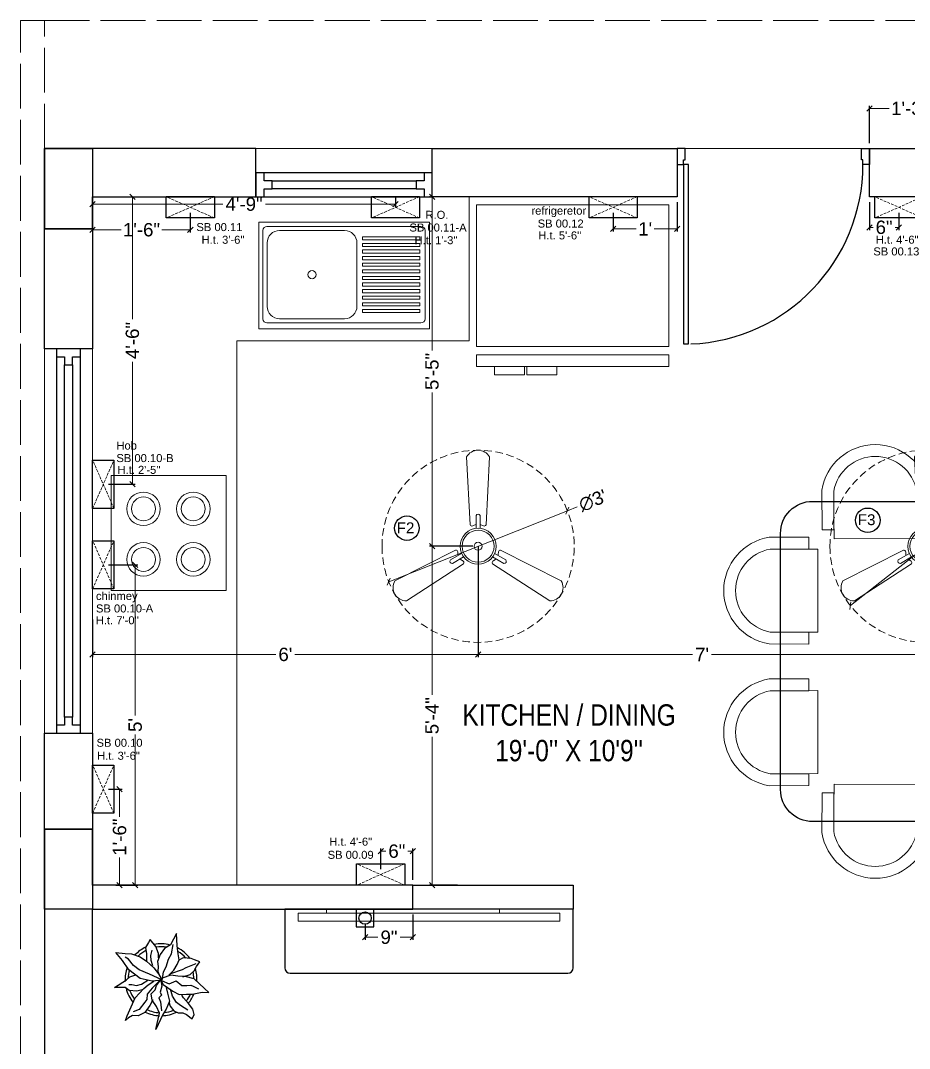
# Model space of a CAD drawing. Header units: millimetres. Extents: x 56222 to 3066687, y -650199 to -121287.
# Drawn here: x 147511.2 to 147677.7, y -179709.7 to -179517.1 of the extents above; entities that cross this region are included whole.
import ezdxf

# ---------------------------------------------------------------- set-up
doc = ezdxf.new("R2010")
doc.units = ezdxf.units.MM
doc.header["$MEASUREMENT"] = 0
doc.header["$PDMODE"] = 35
for name, pattern in [('ACAD_ISO02W100', [15, 12, -3]), ('DASHED', [0.75, 0.5, -0.25]), ('DASHED2', [0.375, 0.25, -0.125])]:
    doc.linetypes.add(name, pattern=pattern)
doc.layers.get('Defpoints').update_dxf_attribs({"color": 220})
for name, color, linetype in [('AR DOOR', 40, 'Continuous'), ('AR ELE-5', 134, 'Continuous'), ('str coll', 6, 'Continuous')]:
    doc.layers.add(name, color=color, linetype=linetype)
for name, color, linetype, lineweight in [('CENTERLINE ( COLUMN ) ~ DIM', 7, 'Continuous', 9), ('COLUMN', 1, 'Continuous', 30), ('dim05', 1, 'Continuous', 13), ('el', 7, 'Continuous', 20), ('ELEC-wires', 1, 'DASHED2', 13), ('Electrical', 84, 'Continuous', 30), ('FIRST FLOOR ( TEXT )', 7, 'Continuous', 9), ('FURNITURE', 32, 'Continuous', 9), ('GROUND FLOOR', 7, 'Continuous', 9), ('GROUND FLOOR  ( PLINE )', 251, 'Continuous', 30), ('wall', 7, 'Continuous', 30), ('XX~SLAB ( BEAM )~ ( DIM )', 7, 'Continuous', 9)]:
    doc.layers.add(name, color=color, linetype=linetype, lineweight=lineweight)
doc.layers.add('XX~SLAB ( PLINE )', color=251, linetype='Continuous', plot=False)
doc.styles.add('Arial', font='arial.ttf')
doc.styles.add('KATHA', font='swissc.ttf')
doc.styles.get("Standard").update_dxf_attribs({"font": 'arial.ttf', "height": 6})
doc.dimstyles.new('ISO-25', dxfattribs={"dimtxt": 2.5, "dimasz": 1, "dimexe": 0.5, "dimexo": 1, "dimtad": 0, "dimdec": 1, "dimlunit": 4, "dimtxsty": 'Standard', "dimblk": 'OBLIQUE', "dimcen": 2.5, "dimclrd": 1, "dimclre": 1, "dimclrt": 5, "dimadec": 0, "dimazin": 0, "dimtfac": 1, "dimtdec": 1, "dimtmove": 0, "dimatfit": 3, "dimfxl": 1, "dimlwd": -1, "dimarcsym": 0})

# ---------------------------------------------------------------- blocks, each defined once
blk = doc.blocks.new('sf sfs')
at = {"layer": 'FURNITURE'}
blk.add_line((3348685.97, -514612.12), (3348664.42, -514612.12), dxfattribs=at)
blk.add_lwpolyline([(3348664.42, -514612.12), (3348664.42, -514590.57), (3348685.97, -514590.57), (3348685.97, -514612.12)], dxfattribs=at)
for centre, radius in [((3348670.49, -514596.83), 3.14), ((3348679.82, -514596.83), 3.14), ((3348670.49, -514596.83), 2.24), ((3348679.82, -514596.83), 2.24), ((3348670.49, -514606.3), 3.14), ((3348679.82, -514606.3), 3.14), ((3348670.49, -514606.3), 2.24), ((3348679.82, -514606.3), 2.24)]:
    blk.add_circle(centre, radius, dxfattribs=at)
blk = doc.blocks.new('*U470')
for points in [[(-40, 0), (0, 0), (0, 30), (10, 30), (10, 100), (-40, 100)], [(1160, 0), (1120, 0), (1120, 30), (1110, 30), (1110, 100), (1160, 100)], [(0, 0), (0, -1120), (30, -1120), (30, 0)]]:
    blk.add_lwpolyline(points, close=True)
at = {"layer": 'AR ELE-5', "linetype": 'ByBlock', "ltscale": 15}
blk.add_arc((-1.6, 0.7), 1121.6, 272.37301, 359.96526, dxfattribs=at)
blk = doc.blocks.new('ARPLS010')
at = {"linetype": 'ByBlock'}
for p, q in [((0.121, 0.605), (-0.013, 0.459)), ((0.179, 0.666), (0.121, 0.605)), ((0.174, 0.573), (0.179, 0.666)), ((0.2, 0.432), (0.174, 0.573)), ((-0.278, 0.467), (-0.295, 0.42)), ((-0.248, 0.54), (-0.278, 0.467)), ((-0.182, 0.493), (-0.248, 0.54)), ((-0.222, 0.484), (-0.164, 0.347)), ((-0.125, 0.459), (-0.182, 0.493)), ((-0.072, 0.404), (-0.125, 0.459)), ((-0.013, 0.459), (-0.044, 0.336)), ((0.077, 0.412), (0.091, 0.447)), ((0.091, 0.447), (0.125, 0.522)), ((0.203, 0.352), (0.2, 0.432)), ((0.409, 0.44), (0.33, 0.38)), ((0.484, 0.459), (0.409, 0.44)), ((0.542, 0.434), (0.484, 0.459)), ((0.533, 0.42), (0.542, 0.434)), ((-0.295, 0.42), (-0.302, 0.309)), ((-0.302, 0.309), (-0.276, 0.258)), ((-0.164, 0.347), (-0.139, 0.295)), ((-0.139, 0.295), (-0.08, 0.131)), ((-0.038, 0.302), (-0.072, 0.404)), ((-0.044, 0.336), (-0.049, 0.232)), ((0.015, 0.209), (0.08, 0.288)), ((0.082, 0.358), (0.077, 0.412)), ((0.08, 0.288), (0.082, 0.358)), ((0.204, 0.254), (0.203, 0.352)), ((0.252, 0.313), (0.216, 0.287)), ((0.33, 0.38), (0.252, 0.313)), ((0.425, 0.373), (0.356, 0.269)), ((0.459, 0.303), (0.485, 0.354)), ((0.459, 0.236), (0.459, 0.303)), ((0.485, 0.354), (0.533, 0.42)), ((-0.469, 0.226), (-0.643, 0.216)), ((-0.643, 0.216), (-0.485, 0.134)), ((-0.359, 0.148), (-0.49, 0.172)), ((-0.362, 0.24), (-0.469, 0.226)), ((-0.278, 0.254), (-0.362, 0.24)), ((-0.287, 0.106), (-0.359, 0.148)), ((-0.21, 0.227), (-0.278, 0.254)), ((-0.132, 0.18), (-0.21, 0.227)), ((-0.063, 0.111), (-0.132, 0.18)), ((-0.049, 0.232), (-0.065, 0.135)), ((0.056, 0.114), (0.015, 0.209)), ((0.068, 0.032), (0.16, 0.165)), ((0.227, 0.157), (0.132, 0.131)), ((0.16, 0.165), (0.204, 0.254)), ((0.318, 0.213), (0.227, 0.157)), ((0.356, 0.269), (0.318, 0.213)), ((0.368, 0.128), (0.432, 0.176)), ((0.432, 0.176), (0.459, 0.236)), ((-0.485, 0.134), (-0.433, 0.051)), ((-0.433, 0.051), (-0.349, -0.011)), ((-0.18, 0.073), (-0.287, 0.106)), ((-0.111, 0.036), (-0.18, 0.073)), ((-0.013, 0.022), (-0.111, 0.036)), ((-0.084, -0.034), (0.007, 0.018)), ((0.003, 0.011), (-0.076, -0.16)), ((-0.065, 0.135), (-0.024, 0.018)), ((-0.024, 0.018), (0.009, 0.005)), ((0.006, -0.002), (0.068, 0.032)), ((0.007, 0.018), (0.02, -0.121)), ((0.009, 0.005), (0.056, 0.114)), ((0.017, -0.002), (0.091, 0.009)), ((0.088, 0.065), (0.187, 0.091)), ((0.091, 0.009), (0.173, -0.011)), ((0.173, -0.011), (0.212, 0.004)), ((0.187, 0.091), (0.297, 0.116)), ((0.212, 0.004), (0.252, -0.03)), ((0.297, 0.116), (0.408, 0.071)), ((0.309, 0.109), (0.368, 0.128)), ((0.309, -0.01), (0.43, 0.006)), ((0.408, 0.071), (0.482, 0.024)), ((0.482, 0.024), (0.689, -0.072)), ((-0.464, -0.073), (-0.558, -0.152)), ((-0.366, -0.036), (-0.464, -0.073)), ((-0.336, -0.142), (-0.413, -0.121)), ((-0.306, -0.033), (-0.366, -0.036)), ((-0.349, -0.011), (-0.256, -0.05)), ((-0.269, -0.135), (-0.336, -0.142)), ((-0.193, -0.113), (-0.269, -0.135)), ((-0.259, -0.2), (-0.168, -0.1)), ((-0.256, -0.05), (-0.185, -0.038)), ((-0.185, -0.038), (-0.114, -0.046)), ((-0.168, -0.1), (-0.084, -0.034)), ((-0.114, -0.046), (-0.093, -0.036)), ((0.02, -0.121), (-0.017, -0.291)), ((0.01, -0.014), (0.017, -0.002)), ((0.078, -0.064), (0.01, -0.014)), ((0.016, -0.023), (0.116, -0.122)), ((0.07, -0.179), (0.018, -0.1)), ((0.138, -0.083), (0.078, -0.064)), ((0.116, -0.122), (0.201, -0.195)), ((0.197, -0.135), (0.138, -0.083)), ((0.283, -0.123), (0.197, -0.135)), ((0.252, -0.03), (0.309, -0.01)), ((0.277, -0.114), (0.357, -0.156)), ((0.37, -0.064), (0.283, -0.123)), ((0.462, -0.021), (0.37, -0.064)), ((0.689, -0.072), (0.462, -0.021)), ((-0.558, -0.152), (-0.517, -0.172)), ((-0.517, -0.172), (-0.447, -0.216)), ((-0.447, -0.216), (-0.363, -0.202)), ((-0.363, -0.202), (-0.263, -0.2)), ((-0.318, -0.29), (-0.259, -0.2)), ((-0.076, -0.16), (-0.138, -0.304)), ((0.059, -0.27), (0.005, -0.185)), ((0.08, -0.342), (0.059, -0.27)), ((0.121, -0.239), (0.07, -0.179)), ((0.184, -0.299), (0.121, -0.239)), ((0.141, -0.261), (0.16, -0.336)), ((0.201, -0.195), (0.272, -0.198)), ((0.272, -0.198), (0.311, -0.225)), ((0.311, -0.225), (0.415, -0.304)), ((0.357, -0.156), (0.455, -0.226)), ((0.455, -0.226), (0.503, -0.317)), ((-0.368, -0.496), (-0.363, -0.408)), ((-0.363, -0.408), (-0.318, -0.29)), ((-0.199, -0.38), (-0.287, -0.45)), ((-0.138, -0.304), (-0.199, -0.38)), ((-0.017, -0.291), (-0.141, -0.446)), ((-0.042, -0.432), (-0.071, -0.352)), ((0.064, -0.446), (0.066, -0.407)), ((0.066, -0.407), (0.08, -0.342)), ((0.16, -0.336), (0.15, -0.445)), ((0.252, -0.362), (0.184, -0.299)), ((0.376, -0.416), (0.252, -0.362)), ((0.502, -0.472), (0.376, -0.416)), ((0.415, -0.304), (0.447, -0.388)), ((0.503, -0.317), (0.494, -0.398)), ((0.494, -0.398), (0.528, -0.452)), ((-0.382, -0.625), (-0.368, -0.496)), ((-0.269, -0.533), (-0.382, -0.625)), ((-0.287, -0.45), (-0.314, -0.498)), ((-0.141, -0.446), (-0.269, -0.533)), ((0.002, -0.48), (-0.042, -0.432)), ((0.104, -0.646), (0.002, -0.48)), ((0.106, -0.5), (0.104, -0.646)), ((0.15, -0.445), (0.106, -0.5)), ((0.567, -0.494), (0.502, -0.472)), ((0.528, -0.452), (0.567, -0.494))]:
    blk.add_line(p, q, dxfattribs=at)
for radius, start, end in [(0.5, 87.2367, 107.9154), (0.458, 91.6596, 104.0784), (0.5, 49.0791, 67.0324), (0.5, 126.2799, 152.7042), (0.458, 130.7647, 148.9789), (0.458, 49.8461, 63.9764), (0.458, 5.0517, 21.9108), (0.5, 1.3782, 25.7565), (0.5, 164.9216, 191.0302), (0.458, 169.9629, 188.6517), (0.458, 334.5625, 357.1532), (0.5, 333.6991, 357.5577), (0.5, 205.1623, 226.3204), (0.458, 207.232, 224.0819), (0.5, 283.5324, 308.8712), (0.458, 289.266, 306.1107), (0.5, 249.553, 272.4234), (0.458, 252.8522, 267.711)]:
    blk.add_arc((0, 0), radius, start, end, dxfattribs=at)
blk = doc.blocks.new('SED S')
at = {"layer": 'FURNITURE', "elevation": -0.07, "flags": 128}
for points in [[(3340639.61, -514630.85), (3340639.61, -514629.27), (3340645.24, -514629.27), (3340645.24, -514630.85)], [(3340645.71, -514630.85), (3340645.71, -514629.27), (3340651.34, -514629.27), (3340651.34, -514630.85)]]:
    blk.add_lwpolyline(points, dxfattribs=at)
at = {"layer": 'FURNITURE', "elevation": -0.07}
for points in [[(3340618.66, -514630.85), (3340618.66, -514633.06), (3340654.66, -514633.06), (3340654.66, -514630.85)], [(3340618.66, -514634.61), (3340618.66, -514661.17), (3340654.66, -514661.17), (3340654.66, -514634.61)]]:
    blk.add_lwpolyline(points, close=True, dxfattribs=at)
blk = doc.blocks.new('SD DSD')
at = {"layer": 'FURNITURE'}
for p, q in [((3348486.7, -514623.32), (3348486.68, -514619.42)), ((3348502.23, -514619.34), (3348502.25, -514623.25)), ((3348486.7, -514623.32), (3348502.25, -514623.25)), ((3348483.69, -514625.26), (3348479.79, -514625.25)), ((3348483.69, -514625.26), (3348483.66, -514640.81)), ((3348505.76, -514625.26), (3348509.66, -514625.25)), ((3348505.76, -514625.26), (3348505.79, -514640.81)), ((3348479.75, -514640.8), (3348483.66, -514640.81)), ((3348509.7, -514640.8), (3348505.79, -514640.81)), ((3348479.75, -514651.77), (3348483.66, -514651.76)), ((3348483.69, -514667.31), (3348483.66, -514651.76)), ((3348505.76, -514667.31), (3348505.79, -514651.76)), ((3348509.7, -514651.77), (3348505.79, -514651.76)), ((3348483.69, -514667.31), (3348479.79, -514667.32)), ((3348505.76, -514667.31), (3348509.66, -514667.32)), ((3348486.7, -514669.25), (3348486.68, -514673.16)), ((3348486.7, -514669.25), (3348502.25, -514669.32)), ((3348502.23, -514673.23), (3348502.25, -514669.32))]:
    blk.add_line(p, q, dxfattribs=at)
at = {"layer": 'FURNITURE', "flags": 128}
for points in [[(3348502.23, -514621.56), (3348504.46, -514621.55), (3348504.42, -514614.17, 0.853613), (3348484.42, -514614.22), (3348484.46, -514621.65), (3348486.68, -514621.64)], [(3348502.22, -514619.34), (3348502.23, -514621.56), (3348502.2, -514614.36, 0.835758), (3348486.65, -514614.39), (3348486.67, -514619.42), (3348486.68, -514621.64)], [(3348481.97, -514640.8), (3348481.97, -514643.02), (3348474.58, -514643.01, -0.853613), (3348474.58, -514623.01), (3348482.01, -514623.02), (3348482.01, -514625.25)], [(3348507.48, -514640.8), (3348507.48, -514643.02), (3348514.87, -514643.01, 0.853613), (3348514.87, -514623.01), (3348507.44, -514623.02), (3348507.44, -514625.25)], [(3348479.75, -514640.79), (3348481.97, -514640.8), (3348474.77, -514640.78, -0.835758), (3348474.76, -514625.23), (3348479.79, -514625.24), (3348482.01, -514625.25)], [(3348509.7, -514640.79), (3348507.48, -514640.8), (3348514.68, -514640.78, 0.835758), (3348514.69, -514625.23), (3348509.66, -514625.24), (3348507.44, -514625.25)], [(3348481.97, -514651.77), (3348481.97, -514649.55), (3348474.58, -514649.57, 0.853613), (3348474.58, -514669.57), (3348482.01, -514669.55), (3348482.01, -514667.32)], [(3348507.48, -514651.77), (3348507.48, -514649.55), (3348514.87, -514649.57, -0.853613), (3348514.87, -514669.57), (3348507.44, -514669.55), (3348507.44, -514667.32)], [(3348479.75, -514651.78), (3348481.97, -514651.77), (3348474.77, -514651.79, 0.835758), (3348474.76, -514667.34), (3348479.79, -514667.33), (3348482.01, -514667.33)], [(3348509.7, -514651.78), (3348507.48, -514651.77), (3348514.68, -514651.79, -0.835758), (3348514.69, -514667.34), (3348509.66, -514667.33), (3348507.44, -514667.33)], [(3348502.23, -514671.01), (3348504.46, -514671.02), (3348504.42, -514678.4, -0.853613), (3348484.42, -514678.36), (3348484.46, -514670.92), (3348486.68, -514670.93)], [(3348502.22, -514673.23), (3348502.23, -514671.01), (3348502.2, -514678.21, -0.835758), (3348486.65, -514678.18), (3348486.67, -514673.16), (3348486.68, -514670.93)]]:
    blk.add_lwpolyline(points, format="xyb", dxfattribs=at)
at = {"layer": 'FURNITURE', "lineweight": 30}
blk.add_lwpolyline([(3348506.78, -514676.29), (3348482.68, -514676.29, -0.414214), (3348476.68, -514670.29), (3348476.68, -514622.29, -0.414214), (3348482.68, -514616.29), (3348506.78, -514616.29, -0.414214), (3348512.78, -514622.29), (3348512.78, -514670.29, -0.414214)], format="xyb", close=True, dxfattribs=at)
blk = doc.blocks.new('6616')
at = {"color": 242, "linetype": 'DASHED', "true_color": 0xcd2027}
for p, q in [((386784.79, -36915.77), (386775.78, -36911.78)), ((386784.79, -36911.78), (386775.78, -36915.77))]:
    blk.add_line(p, q, dxfattribs=at)
at = {"layer": 'ELEC-wires', "color": 5, "linetype": 'ByBlock', "lineweight": 30, "ltscale": 4}
blk.add_lwpolyline([(386775.78, -36911.78), (386784.79, -36911.78), (386784.79, -36915.77), (386775.78, -36915.77)], close=True, dxfattribs=at)
blk = doc.blocks.new('_Oblique')
at = {"layer": 'wall', "color": 0, "lineweight": -2}
blk.add_line((-0.5, -0.5), (0.5, 0.5), dxfattribs=at)
blk = doc.blocks.new('*D1130')
at = {"layer": 'Defpoints', "color": 0, "lineweight": 30, "transparency": 16777216}
for p in [(147581.41, -179549.01), (147524.66, -179551.02), (147581.41, -179551.51)]:
    blk.add_point(p, dxfattribs=at)
at = {"layer": 'dim05', "color": 1, "linetype": 'Continuous', "lineweight": -2, "transparency": 16777216}
for p, q in [((147581.41, -179550.01), (147581.41, -179552.01)), ((147524.66, -179552.02), (147524.66, -179552.01))]:
    blk.add_line(p, q, dxfattribs=at)
at = {"layer": 'dim05', "color": 1, "linetype": 'Continuous', "transparency": 16777216}
for p, q in [((147524.66, -179551.51), (147549.04, -179551.51)), ((147581.41, -179551.51), (147557.03, -179551.51))]:
    blk.add_line(p, q, dxfattribs=at)
at = {"layer": 'dim05', "color": 1, "transparency": 16777216, "rotation": 180}
blk.add_blockref('_Oblique', (147524.66, -179551.51), dxfattribs=at)
at = {"layer": 'dim05', "color": 1, "transparency": 16777216}
blk.add_blockref('_Oblique', (147581.41, -179551.51), dxfattribs=at)
at = {"layer": 'dim05', "color": 5, "lineweight": 25, "transparency": 16777216, "insert": (147553.03, -179551.51), "char_height": 2.5, "attachment_point": 5, "style": 'Arial'}
blk.add_mtext('4\'-9"', dxfattribs=at)
blk = doc.blocks.new('*D1131')
at = {"layer": 'Defpoints', "color": 0, "lineweight": 30, "transparency": 16777216}
for p in [(147634.16, -179550.1), (147622.16, -179552.1), (147622.16, -179556.14)]:
    blk.add_point(p, dxfattribs=at)
at = {"layer": 'dim05', "color": 1, "linetype": 'Continuous', "lineweight": -2, "transparency": 16777216}
for p, q in [((147634.16, -179551.1), (147634.16, -179556.64)), ((147622.16, -179553.1), (147622.16, -179556.64))]:
    blk.add_line(p, q, dxfattribs=at)
at = {"layer": 'dim05', "color": 1, "linetype": 'Continuous', "transparency": 16777216}
for p, q in [((147622.16, -179556.14), (147626.5, -179556.14)), ((147634.16, -179556.14), (147629.82, -179556.14))]:
    blk.add_line(p, q, dxfattribs=at)
at = {"layer": 'dim05', "color": 1, "transparency": 16777216, "rotation": 180}
blk.add_blockref('_Oblique', (147622.16, -179556.14), dxfattribs=at)
at = {"layer": 'dim05', "color": 1, "transparency": 16777216}
blk.add_blockref('_Oblique', (147634.16, -179556.14), dxfattribs=at)
at = {"layer": 'dim05', "color": 5, "lineweight": 25, "transparency": 16777216, "insert": (147628.16, -179556.14), "char_height": 2.5, "attachment_point": 5, "style": 'Arial'}
blk.add_mtext("1'", dxfattribs=at)
blk = doc.blocks.new('fan')
at = {"layer": 'Electrical', "lineweight": 15, "ltscale": 20}
for p, q in [((3300835.29, -509900.78), (3300836.47, -509923.43)), ((3300841.81, -509923.43), (3300842.99, -509900.78)), ((3300838.47, -509924.57), (3300838.47, -509920.25)), ((3300839.81, -509920.28), (3300839.81, -509924.57)), ((3300831.66, -509931.77), (3300811.45, -509942.07)), ((3300829.93, -509935.08), (3300833.64, -509932.93)), ((3300834.31, -509934.09), (3300830.57, -509936.25)), ((3300847.68, -509936.23), (3300843.97, -509934.09)), ((3300844.64, -509932.93), (3300848.38, -509935.09)), ((3300866.83, -509942.07), (3300846.62, -509931.77)), ((3300815.3, -509948.74), (3300834.33, -509936.39)), ((3300843.95, -509936.39), (3300862.98, -509948.74))]:
    blk.add_line(p, q, dxfattribs=at)
at = {"layer": 'Electrical', "linetype": 'DASHED', "lineweight": 15, "ltscale": 5}
blk.add_circle((3300839.14, -509930.53), 32, dxfattribs=at)
at = {"layer": 'Electrical', "lineweight": 15, "ltscale": 20}
for centre, major_axis, start_param, end_param in [((3300839.14, -509902.94), (3.12, 3.12), -0.272136, 1.842967), ((3300839.13, -509920.5), (0.501, 0.501), -0.465536, 1.983618), ((3300839.14, -509930.53), (4.24, -4.24), 3.14161, 9.424795), ((3300837.1, -509923.08), (0.51, 0.51), 2.863014, 4.257784), ((3300839.14, -509926.42), (2.27, -2.27), 2.565057, 2.951308), ((3300839.14, -509926.42), (2.27, 2.27), 0.19032, 0.57657), ((3300841.18, -509923.08), (0.51, -0.51), 5.167028, 6.561799), ((3300839.14, -509930.53), (3.77, -3.77), 1.749190548672175e-05, 6.283202799085073), ((3300839.14, -509930.53), (0.943, 0.943), 1.570814, 7.853999), ((3300831.67, -509932.49), (0.51, -0.51), 0.978238, 2.373008), ((3300835.59, -509932.58), (2.27, -2.27), 3.855511, 4.241762), ((3300842.69, -509932.58), (2.27, 2.27), 5.183051, 5.569301), ((3300846.61, -509932.49), (0.51, -0.51), 2.339416, 3.734186), ((3300830.46, -509935.55), (0.501, -0.501), 3.199655, 5.648809), ((3300835.59, -509932.58), (2.27, -2.27), 4.659452, 5.045703), ((3300833.71, -509936.02), (0.51, 0.51), -1.325776, 0.068994), ((3300844.57, -509936.02), (0.51, -0.51), 3.072633, 4.467404), ((3300842.69, -509932.58), (2.27, 2.27), 4.37911, 4.765361), ((3300847.83, -509935.54), (0.501, 0.501), 3.723254, 6.172408), ((3300815.25, -509944.32), (3.12, -3.12), 3.393055, 5.508159), ((3300863.03, -509944.32), (3.12, -3.12), 5.48745, 7.602554)]:
    blk.add_ellipse(centre, major_axis=major_axis, ratio=1, start_param=start_param, end_param=end_param, dxfattribs=at)
blk = doc.blocks.new('*D1146')
at = {"layer": 'Defpoints', "color": 0, "lineweight": 30, "transparency": 16777216}
for p in [(147575.69, -179685.26), (147584.66, -179683.6), (147584.66, -179688.87)]:
    blk.add_point(p, dxfattribs=at)
at = {"layer": 'dim05', "color": 1, "linetype": 'Continuous', "lineweight": -2, "transparency": 16777216}
for p, q in [((147584.66, -179684.6), (147584.66, -179689.37)), ((147575.69, -179686.26), (147575.69, -179689.37))]:
    blk.add_line(p, q, dxfattribs=at)
at = {"layer": 'dim05', "color": 1, "linetype": 'Continuous', "transparency": 16777216}
for p, q in [((147575.69, -179688.87), (147578.11, -179688.87)), ((147584.66, -179688.87), (147582.24, -179688.87))]:
    blk.add_line(p, q, dxfattribs=at)
at = {"layer": 'dim05', "color": 1, "transparency": 16777216, "rotation": 180}
blk.add_blockref('_Oblique', (147575.69, -179688.87), dxfattribs=at)
at = {"layer": 'dim05', "color": 1, "transparency": 16777216}
blk.add_blockref('_Oblique', (147584.66, -179688.87), dxfattribs=at)
at = {"layer": 'dim05', "color": 5, "lineweight": 25, "transparency": 16777216, "insert": (147580.17, -179688.87), "char_height": 2.5, "attachment_point": 5, "style": 'Arial'}
blk.add_mtext('9"', dxfattribs=at)
blk = doc.blocks.new('*D1147')
at = {"layer": 'Defpoints', "color": 0, "lineweight": 30, "transparency": 16777216}
for p in [(147670.16, -179550.1), (147675.66, -179552.1), (147670.16, -179555.85)]:
    blk.add_point(p, dxfattribs=at)
at = {"layer": 'dim05', "color": 1, "linetype": 'Continuous', "lineweight": -2, "transparency": 16777216}
for p, q in [((147670.16, -179551.1), (147670.16, -179556.35)), ((147675.66, -179553.1), (147675.66, -179556.35))]:
    blk.add_line(p, q, dxfattribs=at)
at = {"layer": 'dim05', "color": 1, "linetype": 'Continuous', "transparency": 16777216}
for p, q in [((147670.16, -179555.85), (147670.84, -179555.85)), ((147675.66, -179555.85), (147674.98, -179555.85))]:
    blk.add_line(p, q, dxfattribs=at)
at = {"layer": 'dim05', "color": 1, "transparency": 16777216, "rotation": 180}
blk.add_blockref('_Oblique', (147670.16, -179555.85), dxfattribs=at)
at = {"layer": 'dim05', "color": 1, "transparency": 16777216}
blk.add_blockref('_Oblique', (147675.66, -179555.85), dxfattribs=at)
at = {"layer": 'dim05', "color": 5, "lineweight": 25, "transparency": 16777216, "insert": (147672.91, -179555.85), "char_height": 2.5, "attachment_point": 5, "style": 'Arial'}
blk.add_mtext('6"', dxfattribs=at)
blk = doc.blocks.new('*D1149')
at = {"layer": 'Defpoints', "color": 0, "lineweight": 30, "transparency": 16777216}
for p in [(147526.65, -179661.1), (147527.99, -179679.1), (147529.71, -179679.1)]:
    blk.add_point(p, dxfattribs=at)
at = {"layer": 'dim05', "color": 1, "linetype": 'Continuous', "lineweight": -2, "transparency": 16777216}
for p, q in [((147527.65, -179661.1), (147530.21, -179661.1)), ((147528.99, -179679.1), (147530.21, -179679.1))]:
    blk.add_line(p, q, dxfattribs=at)
at = {"layer": 'dim05', "color": 1, "linetype": 'Continuous', "transparency": 16777216}
for p, q in [((147529.71, -179661.1), (147529.71, -179666.27)), ((147529.71, -179679.1), (147529.71, -179673.93))]:
    blk.add_line(p, q, dxfattribs=at)
at = {"layer": 'dim05', "color": 1, "transparency": 16777216}
for p, rotation in [((147529.71, -179661.1), 90), ((147529.71, -179679.1), 270)]:
    blk.add_blockref('_Oblique', p, dxfattribs=dict(at, rotation=rotation))
at = {"layer": 'dim05', "color": 5, "lineweight": 25, "transparency": 16777216, "insert": (147529.71, -179670.1), "char_height": 2.5, "attachment_point": 5, "rotation": 90, "style": 'Arial'}
blk.add_mtext('1\'-6"', dxfattribs=at)
blk = doc.blocks.new('*D1150')
at = {"layer": 'Defpoints', "color": 0, "lineweight": 30, "transparency": 16777216}
for p in [(147526.65, -179550.1), (147532.11, -179550.1), (147526.65, -179603.99)]:
    blk.add_point(p, dxfattribs=at)
at = {"layer": 'dim05', "color": 1, "linetype": 'Continuous', "lineweight": -2, "transparency": 16777216}
for p, q in [((147527.65, -179550.1), (147532.61, -179550.1)), ((147527.65, -179603.99), (147532.61, -179603.99))]:
    blk.add_line(p, q, dxfattribs=at)
at = {"layer": 'dim05', "color": 1, "linetype": 'Continuous', "transparency": 16777216}
for p, q in [((147532.11, -179550.1), (147532.11, -179573.05)), ((147532.11, -179603.99), (147532.11, -179581.05))]:
    blk.add_line(p, q, dxfattribs=at)
at = {"layer": 'dim05', "color": 1, "transparency": 16777216}
for p, rotation in [((147532.11, -179550.1), 90), ((147532.11, -179603.99), 270)]:
    blk.add_blockref('_Oblique', p, dxfattribs=dict(at, rotation=rotation))
at = {"layer": 'dim05', "color": 5, "lineweight": 25, "transparency": 16777216, "insert": (147532.11, -179577.05), "char_height": 2.5, "attachment_point": 5, "rotation": 90, "style": 'Arial'}
blk.add_mtext('4\'-6"', dxfattribs=at)
blk = doc.blocks.new('*D1151')
at = {"layer": 'Defpoints', "color": 0, "lineweight": 30, "transparency": 16777216}
for p in [(147526.65, -179619.08), (147528.99, -179679.1), (147532.64, -179679.1)]:
    blk.add_point(p, dxfattribs=at)
at = {"layer": 'dim05', "color": 1, "linetype": 'Continuous', "lineweight": -2, "transparency": 16777216}
for p, q in [((147527.65, -179619.08), (147533.14, -179619.08)), ((147529.99, -179679.1), (147533.14, -179679.1))]:
    blk.add_line(p, q, dxfattribs=at)
at = {"layer": 'dim05', "color": 1, "linetype": 'Continuous', "transparency": 16777216}
for p, q in [((147532.64, -179619.08), (147532.64, -179647.32)), ((147532.64, -179679.1), (147532.64, -179650.87))]:
    blk.add_line(p, q, dxfattribs=at)
at = {"layer": 'dim05', "color": 1, "transparency": 16777216}
for p, rotation in [((147532.64, -179619.08), 90), ((147532.64, -179679.1), 270)]:
    blk.add_blockref('_Oblique', p, dxfattribs=dict(at, rotation=rotation))
at = {"layer": 'dim05', "color": 5, "lineweight": 25, "transparency": 16777216, "insert": (147532.64, -179649.09), "char_height": 2.5, "attachment_point": 5, "rotation": 90, "style": 'Arial'}
blk.add_mtext("5'", dxfattribs=at)
blk = doc.blocks.new('*D1152')
at = {"layer": 'Defpoints', "color": 0, "lineweight": 30, "transparency": 16777216}
for p in [(147596.86, -179614.6), (147524.66, -179628.3), (147596.86, -179635.88)]:
    blk.add_point(p, dxfattribs=at)
at = {"layer": 'dim05', "color": 1, "linetype": 'Continuous', "lineweight": -2, "transparency": 16777216}
for p, q in [((147596.86, -179615.6), (147596.86, -179636.38)), ((147524.66, -179629.3), (147524.66, -179636.38))]:
    blk.add_line(p, q, dxfattribs=at)
at = {"layer": 'dim05', "color": 1, "linetype": 'Continuous', "transparency": 16777216}
for p, q in [((147524.66, -179635.88), (147558.98, -179635.88)), ((147596.86, -179635.88), (147562.54, -179635.88))]:
    blk.add_line(p, q, dxfattribs=at)
at = {"layer": 'dim05', "color": 1, "transparency": 16777216, "rotation": 180}
blk.add_blockref('_Oblique', (147524.66, -179635.88), dxfattribs=at)
at = {"layer": 'dim05', "color": 1, "transparency": 16777216}
blk.add_blockref('_Oblique', (147596.86, -179635.88), dxfattribs=at)
at = {"layer": 'dim05', "color": 5, "lineweight": 25, "transparency": 16777216, "insert": (147560.76, -179635.88), "char_height": 2.5, "attachment_point": 5, "style": 'Arial'}
blk.add_mtext("6'", dxfattribs=at)
blk = doc.blocks.new('*D1153')
at = {"layer": 'Defpoints', "color": 0, "lineweight": 30, "transparency": 16777216}
for p in [(147596.86, -179614.6), (147680.76, -179614.6), (147680.76, -179635.88)]:
    blk.add_point(p, dxfattribs=at)
at = {"layer": 'dim05', "color": 1, "linetype": 'Continuous', "lineweight": -2, "transparency": 16777216}
for p, q in [((147596.86, -179615.6), (147596.86, -179636.38)), ((147680.76, -179615.6), (147680.76, -179636.38))]:
    blk.add_line(p, q, dxfattribs=at)
at = {"layer": 'dim05', "color": 1, "linetype": 'Continuous', "transparency": 16777216}
for p, q in [((147596.86, -179635.88), (147637.05, -179635.88)), ((147680.76, -179635.88), (147640.58, -179635.88))]:
    blk.add_line(p, q, dxfattribs=at)
at = {"layer": 'dim05', "color": 1, "transparency": 16777216, "rotation": 180}
blk.add_blockref('_Oblique', (147596.86, -179635.88), dxfattribs=at)
at = {"layer": 'dim05', "color": 1, "transparency": 16777216}
blk.add_blockref('_Oblique', (147680.76, -179635.88), dxfattribs=at)
at = {"layer": 'dim05', "color": 5, "lineweight": 25, "transparency": 16777216, "insert": (147638.81, -179635.88), "char_height": 2.5, "attachment_point": 5, "style": 'Arial'}
blk.add_mtext("7'", dxfattribs=at)
blk = doc.blocks.new('*D1155')
at = {"layer": 'Defpoints', "color": 0, "lineweight": 30, "transparency": 16777216}
for p in [(147588.23, -179615.6), (147596.86, -179615.6), (147593.98, -179679.1)]:
    blk.add_point(p, dxfattribs=at)
at = {"layer": 'dim05', "color": 1, "linetype": 'Continuous', "lineweight": -2, "transparency": 16777216}
for p, q in [((147595.86, -179615.6), (147587.73, -179615.6)), ((147592.98, -179679.1), (147587.73, -179679.1))]:
    blk.add_line(p, q, dxfattribs=at)
at = {"layer": 'dim05', "color": 1, "linetype": 'Continuous', "transparency": 16777216}
for p, q in [((147588.23, -179615.6), (147588.23, -179643.41)), ((147588.23, -179679.1), (147588.23, -179651.3))]:
    blk.add_line(p, q, dxfattribs=at)
at = {"layer": 'dim05', "color": 1, "transparency": 16777216}
for p, rotation in [((147588.23, -179615.6), 90), ((147588.23, -179679.1), 270)]:
    blk.add_blockref('_Oblique', p, dxfattribs=dict(at, rotation=rotation))
at = {"layer": 'dim05', "color": 5, "lineweight": 25, "transparency": 16777216, "insert": (147588.23, -179647.35), "char_height": 2.5, "attachment_point": 5, "rotation": 90, "style": 'Arial'}
blk.add_mtext('5\'-4"', dxfattribs=at)
blk = doc.blocks.new('*D1156')
at = {"layer": 'Defpoints', "color": 0, "lineweight": 30, "transparency": 16777216}
for p in [(147588.23, -179550.1), (147588.88, -179550.1), (147596.86, -179615.6)]:
    blk.add_point(p, dxfattribs=at)
at = {"layer": 'dim05', "color": 1, "linetype": 'Continuous', "lineweight": -2, "transparency": 16777216}
for p, q in [((147587.88, -179550.1), (147587.73, -179550.1)), ((147595.86, -179615.6), (147587.73, -179615.6))]:
    blk.add_line(p, q, dxfattribs=at)
at = {"layer": 'dim05', "color": 1, "linetype": 'Continuous', "transparency": 16777216}
for p, q in [((147588.23, -179550.1), (147588.23, -179578.91)), ((147588.23, -179615.6), (147588.23, -179586.8))]:
    blk.add_line(p, q, dxfattribs=at)
at = {"layer": 'dim05', "color": 1, "transparency": 16777216}
for p, rotation in [((147588.23, -179550.1), 90), ((147588.23, -179615.6), 270)]:
    blk.add_blockref('_Oblique', p, dxfattribs=dict(at, rotation=rotation))
at = {"layer": 'dim05', "color": 5, "lineweight": 25, "transparency": 16777216, "insert": (147588.23, -179582.85), "char_height": 2.5, "attachment_point": 5, "rotation": 90, "style": 'Arial'}
blk.add_mtext('5\'-5"', dxfattribs=at)
blk = doc.blocks.new('*D1157')
at = {"layer": 'Defpoints', "color": 0, "lineweight": 30, "transparency": 16777216}
for p in [(147613.59, -179608.95), (147580.14, -179622.25)]:
    blk.add_point(p, dxfattribs=at)
at = {"layer": 'dim05', "color": 1, "linetype": 'Continuous', "transparency": 16777216}
for p in [(147615.45, -179608.21), (147580.14, -179622.25)]:
    blk.add_line(p, (147613.59, -179608.95), dxfattribs=at)
at = {"layer": 'dim05', "color": 1, "transparency": 16777216}
for p, rotation in [((147613.59, -179608.95), 201.6876233712156), ((147580.14, -179622.25), 21.68762337121564)]:
    blk.add_blockref('_Oblique', p, dxfattribs=dict(at, rotation=rotation))
at = {"layer": 'dim05', "color": 5, "lineweight": 25, "transparency": 16777216, "insert": (147618.36, -179607.05), "char_height": 2.5, "attachment_point": 5, "rotation": 21.6876, "style": 'Arial'}
blk.add_mtext("∅3'", dxfattribs=at)
blk = doc.blocks.new('*D1158')
at = {"layer": 'Defpoints', "color": 0, "lineweight": 30, "transparency": 16777216}
for p in [(147694.92, -179604.49), (147666.6, -179626.72)]:
    blk.add_point(p, dxfattribs=at)
at = {"layer": 'dim05', "color": 1, "linetype": 'Continuous', "transparency": 16777216}
for p in [(147666.6, -179626.72), (147696.49, -179603.25)]:
    blk.add_line(p, (147694.92, -179604.49), dxfattribs=at)
at = {"layer": 'dim05', "color": 1, "transparency": 16777216}
for p, rotation in [((147694.92, -179604.49), 218.1354486598704), ((147666.6, -179626.72), 38.13544865987041)]:
    blk.add_blockref('_Oblique', p, dxfattribs=dict(at, rotation=rotation))
at = {"layer": 'dim05', "color": 5, "lineweight": 25, "transparency": 16777216, "insert": (147698.96, -179601.32), "char_height": 2.5, "attachment_point": 5, "rotation": 38.1354, "style": 'Arial'}
blk.add_mtext("∅3'", dxfattribs=at)
blk = doc.blocks.new('*D1159')
at = {"layer": 'Defpoints', "color": 0, "lineweight": 30, "transparency": 16777216}
for p in [(147685.23, -179533.57), (147685.23, -179539.11), (147670.16, -179541.1)]:
    blk.add_point(p, dxfattribs=at)
at = {"layer": 'dim05', "color": 1, "linetype": 'Continuous', "lineweight": -2, "transparency": 16777216}
for p, q in [((147670.16, -179540.1), (147670.16, -179533.07)), ((147685.23, -179538.11), (147685.23, -179533.07))]:
    blk.add_line(p, q, dxfattribs=at)
at = {"layer": 'dim05', "color": 1, "linetype": 'Continuous', "transparency": 16777216}
for p, q in [((147670.16, -179533.57), (147673.86, -179533.57)), ((147685.23, -179533.57), (147681.53, -179533.57))]:
    blk.add_line(p, q, dxfattribs=at)
at = {"layer": 'dim05', "color": 1, "transparency": 16777216, "rotation": 180}
blk.add_blockref('_Oblique', (147670.16, -179533.57), dxfattribs=at)
at = {"layer": 'dim05', "color": 1, "transparency": 16777216}
blk.add_blockref('_Oblique', (147685.23, -179533.57), dxfattribs=at)
at = {"layer": 'dim05', "color": 5, "lineweight": 25, "transparency": 16777216, "insert": (147677.7, -179533.57), "char_height": 2.5, "attachment_point": 5, "style": 'Arial'}
blk.add_mtext('1\'-3"', dxfattribs=at)
blk = doc.blocks.new('*D1169')
at = {"layer": 'Defpoints', "color": 0, "lineweight": 30, "transparency": 16777216}
for p in [(147542.96, -179552.1), (147524.66, -179555.06), (147542.96, -179556.31)]:
    blk.add_point(p, dxfattribs=at)
at = {"layer": 'dim05', "color": 1, "linetype": 'Continuous', "lineweight": -2, "transparency": 16777216}
for p, q in [((147542.96, -179553.1), (147542.96, -179556.81)), ((147524.66, -179556.06), (147524.66, -179556.81))]:
    blk.add_line(p, q, dxfattribs=at)
at = {"layer": 'dim05', "color": 1, "linetype": 'Continuous', "transparency": 16777216}
for p, q in [((147524.66, -179556.31), (147529.98, -179556.31)), ((147542.96, -179556.31), (147537.64, -179556.31))]:
    blk.add_line(p, q, dxfattribs=at)
at = {"layer": 'dim05', "color": 1, "transparency": 16777216, "rotation": 180}
blk.add_blockref('_Oblique', (147524.66, -179556.31), dxfattribs=at)
at = {"layer": 'dim05', "color": 1, "transparency": 16777216}
blk.add_blockref('_Oblique', (147542.96, -179556.31), dxfattribs=at)
at = {"layer": 'dim05', "color": 5, "lineweight": 25, "transparency": 16777216, "insert": (147533.81, -179556.31), "char_height": 2.5, "attachment_point": 5, "style": 'Arial'}
blk.add_mtext('1\'-6"', dxfattribs=at)
blk = doc.blocks.new('*D1095')
at = {"layer": 'Defpoints', "color": 0, "lineweight": 30, "transparency": 16777216}
for p in [(147584.66, -179672.74), (147578.62, -179677.11), (147584.66, -179679.1)]:
    blk.add_point(p, dxfattribs=at)
at = {"layer": 'dim05', "color": 1, "linetype": 'Continuous', "lineweight": -2, "transparency": 16777216}
for p, q in [((147578.62, -179676.11), (147578.62, -179672.24)), ((147584.66, -179678.1), (147584.66, -179672.24))]:
    blk.add_line(p, q, dxfattribs=at)
at = {"layer": 'dim05', "color": 1, "linetype": 'Continuous', "transparency": 16777216}
for p, q in [((147578.62, -179672.74), (147579.57, -179672.74)), ((147584.66, -179672.74), (147583.71, -179672.74))]:
    blk.add_line(p, q, dxfattribs=at)
at = {"layer": 'dim05', "color": 1, "transparency": 16777216, "rotation": 180}
blk.add_blockref('_Oblique', (147578.62, -179672.74), dxfattribs=at)
at = {"layer": 'dim05', "color": 1, "transparency": 16777216}
blk.add_blockref('_Oblique', (147584.66, -179672.74), dxfattribs=at)
at = {"layer": 'dim05', "color": 5, "lineweight": 25, "transparency": 16777216, "insert": (147581.64, -179672.74), "char_height": 2.5, "attachment_point": 5, "style": 'Arial'}
blk.add_mtext('6"', dxfattribs=at)

msp = doc.modelspace()

# ---------------------------------------------------------------- linework, layer by layer
at = {"lineweight": 9}
for points in [[(147612.1597, -179685.8158), (147612.1597, -179684.3691), (147563.1597, -179684.3691), (147563.1597, -179685.8158)], [(147600.8782, -179684.3691), (147600.8782, -179683.6031), (147568.4413, -179683.6031), (147568.4413, -179684.3691)]]:
    msp.add_lwpolyline(points, close=True, dxfattribs=at)
at = {"layer": 'CENTERLINE ( COLUMN ) ~ DIM'}
for p, q in [((147515.6597, -179556.1031), (147524.6597, -179556.1031)), ((147515.6597, -179578.6031), (147524.6597, -179578.6031)), ((147515.6597, -179650.6031), (147524.6597, -179650.6031))]:
    msp.add_line(p, q, dxfattribs=at)
at = {"layer": 'COLUMN'}
for points in [[(147515.6597, -179541.1031), (147524.6597, -179541.1031), (147524.6597, -179556.1031), (147515.6597, -179556.1031)], [(147670.1597, -179541.1031), (147679.1597, -179541.1031), (147679.1597, -179550.1031), (147670.1597, -179550.1031)], [(147515.6597, -179668.6031), (147524.6597, -179668.6031), (147524.6597, -179683.6031), (147515.6597, -179683.6031)]]:
    msp.add_lwpolyline(points, close=True, dxfattribs=at)
at = {"layer": 'FURNITURE'}
for p, q in [((147556.5451, -179572.9771, -0.0006), (147556.5451, -179556.4361, -0.0006)), ((147557.3197, -179555.6615, -0.0006), (147586.1675, -179555.6615, -0.0006)), ((147559.677, -179556.4361, -0.0006), (147571.8437, -179556.4361, -0.0006)), ((147586.9421, -179556.4361, -0.0006), (147586.9421, -179572.9771, -0.0006)), ((147557.3531, -179570.6533, -0.0006), (147557.3531, -179558.7599, -0.0006)), ((147574.1675, -179558.7599, -0.0006), (147574.1675, -179570.6533, -0.0006)), ((147586.1675, -179573.7518, -0.0006), (147557.3197, -179573.7518, -0.0006)), ((147571.8437, -179572.9771, -0.0006), (147559.677, -179572.9771, -0.0006))]:
    msp.add_line(p, q, dxfattribs=at)
at = {"layer": 'FURNITURE', "elevation": -0.0006}
for points in [[(147555.7603, -179574.8869), (147587.7603, -179574.8869), (147587.7603, -179554.8869), (147555.7603, -179554.8869)], [(147575.1901, -179557.6161), (147585.9195, -179557.6161), (147585.9195, -179558.2031), (147575.1901, -179558.2031)], [(147575.1901, -179558.8519), (147585.9195, -179558.8519), (147585.9195, -179559.4389), (147575.1901, -179559.4389)], [(147575.1901, -179560.0877), (147585.9195, -179560.0877), (147585.9195, -179560.6748), (147575.1901, -179560.6748)], [(147575.1901, -179561.3235), (147585.9195, -179561.3235), (147585.9195, -179561.9106), (147575.1901, -179561.9106)], [(147575.1901, -179562.5594), (147585.9195, -179562.5594), (147585.9195, -179563.1464), (147575.1901, -179563.1464)], [(147575.1901, -179563.7952), (147585.9195, -179563.7952), (147585.9195, -179564.3822), (147575.1901, -179564.3822)], [(147575.1901, -179565.031), (147585.9195, -179565.031), (147585.9195, -179565.618), (147575.1901, -179565.618)], [(147575.1901, -179566.2668), (147585.9195, -179566.2668), (147585.9195, -179566.8539), (147575.1901, -179566.8539)], [(147575.1901, -179567.5026), (147585.9195, -179567.5026), (147585.9195, -179568.0897), (147575.1901, -179568.0897)], [(147575.1901, -179568.7385), (147585.9195, -179568.7385), (147585.9195, -179569.3255), (147575.1901, -179569.3255)], [(147575.1901, -179569.9743), (147585.9195, -179569.9743), (147585.9195, -179570.5613), (147575.1901, -179570.5613)], [(147575.1901, -179571.2101), (147585.9195, -179571.2101), (147585.9195, -179571.7971), (147575.1901, -179571.7971)]]:
    msp.add_lwpolyline(points, close=True, dxfattribs=at)
at = {"layer": 'FURNITURE', "lineweight": 30}
msp.add_lwpolyline([(147584.6597, -179679.1031), (147614.6597, -179679.1031), (147614.6597, -179683.6031), (147584.6597, -179683.6031)], close=True, dxfattribs=at)
msp.add_lwpolyline([(147614.6597, -179694.6031), (147614.6597, -179683.6031), (147560.6597, -179683.6031), (147560.6597, -179694.6031, 0.41421356), (147561.6597, -179695.6031), (147613.6597, -179695.6031, 0.41421356)], format="xyb", close=True, dxfattribs=at)
at = {"layer": 'FURNITURE'}
msp.add_circle((147565.7603, -179564.7066, -0.0006), 0.7624, dxfattribs=at)
at = {"layer": 'FURNITURE', "color": 1, "lineweight": 30, "ltscale": 4}
for centre in [(147669.8546, -179610.7257), (147583.5251, -179612.2053)]:
    msp.add_circle(centre, 2.2915, dxfattribs=at)
at = {"layer": 'FURNITURE'}
for centre, radius, start, end in [((147557.3197, -179556.4361, -0.0006), 0.7746, 90, 180), ((147559.677, -179558.7599, -0.0006), 2.3238, 90, 180), ((147571.8437, -179558.7599, -0.0006), 2.3238, 0, 90), ((147586.1675, -179556.4361, -0.0006), 0.7746, 0, 90), ((147559.677, -179570.6533, -0.0006), 2.3238, 180, 270), ((147571.8437, -179570.6533, -0.0006), 2.3238, 270, 0), ((147557.3197, -179572.9771, -0.0006), 0.7746, 180, 270), ((147586.1675, -179572.9771, -0.0006), 0.7746, 270, 0)]:
    msp.add_arc(centre, radius, start, end, dxfattribs=at)
at = {"layer": 'GROUND FLOOR', "linetype": 'ACAD_ISO02W100', "ltscale": 0.7}
msp.add_line((147515.6597, -179541.1031), (147515.6597, -179517.1031), dxfattribs=at)
at = {"layer": 'GROUND FLOOR'}
for p, q in [((147515.6597, -179541.1031), (147515.6597, -179833.6031)), ((147916.1597, -179541.1031), (147515.6597, -179541.1031)), ((147634.1597, -179541.1031), (147634.1597, -179550.1031)), ((147670.1597, -179541.1031), (147670.1597, -179550.1031)), ((147524.6597, -179550.1031), (147524.6597, -179670.1031)), ((147634.1597, -179550.1031), (147524.6597, -179550.1031)), ((147752.6597, -179550.1031), (147670.1597, -179550.1031)), ((147524.6597, -179578.6031), (147515.6597, -179578.6031)), ((147524.6597, -179650.6031), (147515.6597, -179650.6031)), ((147584.6597, -179679.1031), (147524.6597, -179679.1031)), ((147584.6597, -179679.1031), (147584.6597, -179683.6031)), ((147524.6597, -179683.6031), (147524.6597, -179833.6031)), ((147584.6597, -179683.6031), (147524.6597, -179683.6031))]:
    msp.add_line(p, q, dxfattribs=at)
at = {"layer": 'GROUND FLOOR', "color": 1, "linetype": 'ACAD_ISO02W100', "ltscale": 0.7}
msp.add_lwpolyline([(147674.6597, -179833.6031), (147674.6597, -179869.6031), (147511.1597, -179869.6031), (147511.1597, -179517.1031), (147515.6597, -179517.1031)], dxfattribs=at)
at = {"layer": 'GROUND FLOOR', "linetype": 'ACAD_ISO02W100', "ltscale": 0.7}
msp.add_lwpolyline([(147515.6597, -179517.1031), (147911.6597, -179517.1031)], dxfattribs=at)
at = {"layer": 'GROUND FLOOR  ( PLINE )'}
for points in [[(147555.2603, -179541.1031), (147515.6597, -179541.1031), (147515.6597, -179556.1031), (147524.6597, -179556.1031), (147524.6597, -179550.1031), (147555.2603, -179550.1031)], [(147588.2603, -179541.1031), (147634.1597, -179541.1031), (147634.1597, -179550.1031), (147588.2603, -179550.1031)], [(147524.6597, -179578.6031), (147515.6597, -179578.6031), (147515.6597, -179556.1031), (147524.6597, -179556.1031)], [(147524.6597, -179668.6031), (147515.6597, -179668.6031), (147515.6597, -179650.6031), (147524.6597, -179650.6031)], [(147524.6597, -179683.6031), (147584.6597, -179683.6031), (147584.6597, -179679.1031), (147524.6597, -179679.1031), (147524.6597, -179668.6031), (147515.6597, -179668.6031), (147515.6597, -179713.6031), (147524.6597, -179713.6031)]]:
    msp.add_lwpolyline(points, close=True, dxfattribs=at)
at = {"layer": 'XX~SLAB ( BEAM )~ ( DIM )'}
for p, q in [((147555.2603, -179550.1031), (147555.2603, -179541.1031)), ((147588.2603, -179550.1031), (147588.2603, -179541.1031)), ((147595.1597, -179577.1031), (147595.1597, -179550.1031)), ((147551.6597, -179679.1031), (147551.6597, -179577.1031)), ((147551.6597, -179577.1031), (147595.1597, -179577.1031))]:
    msp.add_line(p, q, dxfattribs=at)
at = {"layer": 'XX~SLAB ( BEAM )~ ( DIM )', "color": 6, "lineweight": 30}
msp.add_lwpolyline([(147574.0173, -179686.9133), (147577.3361, -179686.9133), (147577.3532, -179683.6031), (147574.0345, -179683.6031)], close=True, dxfattribs=at)
msp.add_circle((147575.6896, -179685.2582), 1.1551, dxfattribs=at)
at = {"layer": 'XX~SLAB ( PLINE )'}
for points in [[(147555.2603, -179550.1031), (147556.7603, -179550.1031), (147556.7603, -179548.6031), (147558.2603, -179548.6031), (147558.2603, -179547.1031), (147585.2603, -179547.1031), (147585.2603, -179548.6031), (147586.7603, -179548.6031), (147586.7603, -179550.1031), (147588.2603, -179550.1031), (147588.2603, -179545.6031), (147586.7603, -179545.6031), (147586.7603, -179547.1031), (147585.2603, -179547.1031), (147585.2603, -179548.6031), (147558.2603, -179548.6031), (147558.2603, -179547.1031), (147556.7603, -179547.1031), (147556.7603, -179545.6031), (147555.2603, -179545.6031), (147555.2603, -179550.1031), (147588.2603, -179550.1031), (147588.2603, -179545.6031), (147555.2603, -179545.6031)], [(147522.4097, -179650.6031), (147522.4097, -179649.1031), (147520.9097, -179649.1031), (147520.9097, -179647.6031), (147519.4097, -179647.6031), (147519.4097, -179581.6031), (147520.9097, -179581.6031), (147520.9097, -179580.1031), (147522.4097, -179580.1031), (147522.4097, -179578.6031), (147517.9097, -179578.6031), (147517.9097, -179580.1031), (147519.4097, -179580.1031), (147519.4097, -179581.6031), (147520.9097, -179581.6031), (147520.9097, -179647.6031), (147519.4097, -179647.6031), (147519.4097, -179649.1031), (147517.9097, -179649.1031), (147517.9097, -179650.6031), (147522.4097, -179650.6031), (147522.4097, -179578.6031), (147517.9097, -179578.6031), (147517.9097, -179650.6031)]]:
    msp.add_lwpolyline(points, close=True, dxfattribs=at)

# ---------------------------------------------------------------- block references
at = {"lineweight": 35, "rotation": 180}
msp.add_blockref('SED S', (3488251.2521, -694212.7704, 0.0698), dxfattribs=at)
at = {"lineweight": 35}
msp.add_blockref('sf sfs', (-3201136.3084, 334988.2404), dxfattribs=at)
at = {"xscale": 13.47973786482115, "yscale": 13.47973786482115, "zscale": 13.47973786482115, "rotation": 270.106449045987}
msp.add_blockref('ARPLS010', (147537.4691, -179696.8229), dxfattribs=at)
at = {"layer": 'AR DOOR', "linetype": 'ByBlock', "lineweight": -2, "extrusion": (0, 0, -1), "xscale": -0.02999999999997555, "yscale": 0.02999999999997555, "zscale": -0.02999999999997555}
msp.add_blockref('*U470', (-147635.3597, -179544.1031), dxfattribs=at)
at = {"layer": 'dim05', "color": 1, "lineweight": 35, "xscale": -0.5625052429282242, "yscale": 0.5625052429282242, "zscale": 0.5625052429282242}
for p in [(2004336.1853, 107222.9926), (2004420.0837, 107222.9926)]:
    msp.add_blockref('fan', p, dxfattribs=at)
at = {"layer": 'el', "color": 1}
for p in [(-239237.3273, -142638.3193), (-239198.8776, -142638.3193), (-239158.1276, -142638.3193), (-239104.6276, -142638.3193), (-239201.6721, -142763.3325)]:
    msp.add_blockref('6616', p, dxfattribs=at)
at = {"layer": 'el', "color": 1, "rotation": 270}
for p in [(184440.4303, 207176.2925), (184440.4303, 207161.2051), (184440.4303, 207119.1842)]:
    msp.add_blockref('6616', p, dxfattribs=at)
at = {"layer": 'str coll', "lineweight": 35}
msp.add_blockref('SD DSD', (-3200823.1696, 335009.106), dxfattribs=at)

# ---------------------------------------------------------------- texts
at = {"layer": 'Electrical', "color": 5, "transparency": 33554687}
for s, p in [('refrigeretor  ', (147606.8563, -179553.4686)), ('R.O.', (147586.9995, -179554.2512, -0.0177)), ('SB 00.12', (147608.0166, -179555.8861)), ('SB 00.11 ', (147544.0982, -179556.5472, -0.0171)), ('SB 00.11-A ', (147583.9984, -179556.631, -0.0177)), ('SB 00.13', (147670.8935, -179561.1083)), ('Hob', (147529.1116, -179597.4844)), ('SB 00.10-B', (147529.1116, -179599.8293)), ('chinmey', (147525.2829, -179625.6625)), ('SB 00.10-A', (147525.2829, -179628.0019)), ('SB 00.10', (147525.3896, -179653.1672)), ('SB 00.09', (147568.6792, -179674.1631))]:
    msp.add_text(s, height=1.5, dxfattribs=at).set_placement(p)
at = {"layer": 'Electrical', "color": 240, "true_color": 0xed1f24, "transparency": 33554687}
for s, p in [("H.t. 3'-6''", (147545.0648, -179558.9245, -0.0171)), ("H.t. 1'-3''", (147584.9649, -179559.0083, -0.0177)), ("H.t. 5'-6''", (147608.1427, -179558.1076)), ('H.t. 4\'-6"', (147671.3446, -179558.9105)), ("H.t. 2'-5''", (147529.3151, -179602.0338)), ("H.t. 7'-0''", (147525.2481, -179630.2181)), ('H.t. 3\'-6"', (147525.4897, -179655.599)), ('H.t. 4\'-6"', (147568.9915, -179671.7007))]:
    msp.add_text(s, height=1.5, dxfattribs=at).set_placement(p)
at = {"layer": 'Electrical', "color": 1, "char_height": 2.03575, "attachment_point": 3}
for s, insert in [('F3', (147671.3008, -179609.607)), ('F2', (147584.9283, -179611.1288))]:
    msp.add_mtext_dynamic_manual_height_columns(s, width=2.035749, gutter_width=0.6786, heights=[2.6009], dxfattribs=dict(at, insert=insert))
at = {"layer": 'FIRST FLOOR ( TEXT )', "insert": (147613.9083, -179650.5765), "char_height": 4, "attachment_point": 5, "style": 'KATHA'}
msp.add_mtext("KITCHEN / DINING\\P19'-0'' X 10'9''", dxfattribs=at)

# ---------------------------------------------------------------- dimensions: what is measured, and where the dimension line sits
at = {"layer": 'dim05', "color": 27, "lineweight": 25, "true_color": 0x7d5120}
for base, p1, p2, override, picture, middle in [((147685.2304, -179533.5675), (147670.1597, -179541.1031), (147685.2304, -179539.1097), {"dimdec": 0, "dimtxsty": 'Arial'}, '*D1159', (147677.695, -179533.5675)), ((147581.4097, -179551.5099), (147524.6597, -179551.0224), (147581.4097, -179549.0092), {"dimdec": 0, "dimtxsty": 'Arial'}, '*D1130', (147553.0347, -179551.5099)), ((147622.1597, -179556.1412), (147634.1597, -179550.1031), (147622.1597, -179552.0966), {"dimdec": 0, "dimtxsty": 'Arial'}, '*D1131', (147628.1597, -179556.1412)), ((147670.1597036853, -179555.8520245093), (147675.6597036852, -179552.096554138), (147670.1597036853, -179550.1047024069), {"dimdec": 0, "dimtxsty": 'Arial'}, '*D1147', (147672.9097036853, -179555.8520245093)), ((147542.96, -179556.305), (147524.6597, -179555.0641), (147542.96, -179552.0966), {"dimdec": 0, "dimtxsty": 'Arial'}, '*D1169', (147533.8099, -179556.305)), ((147596.8628, -179635.8841), (147524.6597, -179628.3006), (147596.8628, -179614.6031), {"dimdec": 0, "dimtxsty": 'Arial'}, '*D1152', (147560.7613, -179635.8841)), ((147680.7613, -179635.8841), (147596.8628, -179614.6031), (147680.7613, -179614.6031), {"dimdec": 0, "dimtxsty": 'Arial'}, '*D1153', (147638.812, -179635.8841)), ((147584.6597, -179672.7415), (147578.6152, -179677.1097), (147584.6597, -179679.1031), {"dimtxsty": 'Arial'}, '*D1095', (147581.6375, -179672.7415)), ((147584.6597, -179688.8692), (147575.6896, -179685.2582), (147584.6597, -179683.6031), {"dimtxsty": 'Arial'}, '*D1146', (147580.1746, -179688.8692))]:
    dim = msp.add_linear_dim(base=base, p1=p1, p2=p2, dimstyle='ISO-25', override=override, dxfattribs=at)
    dim.commit()
    dim.dimension.update_dxf_attribs({"geometry": picture, "text_midpoint": middle})
for base, p1, p2, override, picture, middle in [((147532.1133, -179550.1031), (147526.6531, -179603.9948), (147526.6531, -179550.1031), {"dimdec": 0, "dimtxsty": 'Arial'}, '*D1150', (147532.1133, -179577.0489)), ((147588.2264864678, -179550.1031245966), (147596.8628240949, -179615.6031245964), (147588.8788501965, -179550.1031245965), {"dimdec": 0, "dimtxsty": 'Arial'}, '*D1156', (147588.2264864677, -179582.8531245965)), ((147588.2264864677, -179615.6031245964), (147593.9788866888, -179679.1031245963), (147596.8628240949, -179615.6031245964), {"dimdec": 0, "dimtxsty": 'Arial'}, '*D1155', (147588.2264864676, -179647.3531245964)), ((147532.6368, -179679.1031), (147526.6531, -179619.0822), (147528.9877, -179679.1031), {"dimdec": 0, "dimtxsty": 'Arial'}, '*D1151', (147532.6368, -179649.0927)), ((147529.7149, -179679.1031), (147526.6531, -179661.1031), (147527.9877, -179679.1031), {"dimtxsty": 'Arial'}, '*D1149', (147529.7149, -179670.1031))]:
    dim = msp.add_linear_dim(base=base, p1=p1, p2=p2, angle=90, dimstyle='ISO-25', override=override, dxfattribs=at)
    dim.commit()
    dim.dimension.update_dxf_attribs({"geometry": picture, "text_midpoint": middle})
for p1, p2, picture, middle in [((147666.6033, -179626.7185), (147694.9192, -179604.4877), '*D1158', (147698.9584, -179601.3166)), ((147580.137, -179622.255), (147613.5886, -179608.9513), '*D1157', (147618.3604, -179607.0536))]:
    dim = msp.add_diameter_dim_2p(p1=p1, p2=p2, dimstyle='ISO-25', override={"dimdec": 0, "dimtxsty": 'Arial'}, dxfattribs=at)
    dim.commit()
    dim.dimension.update_dxf_attribs({"geometry": picture, "text_midpoint": middle})

doc.saveas('drawing.dxf')
